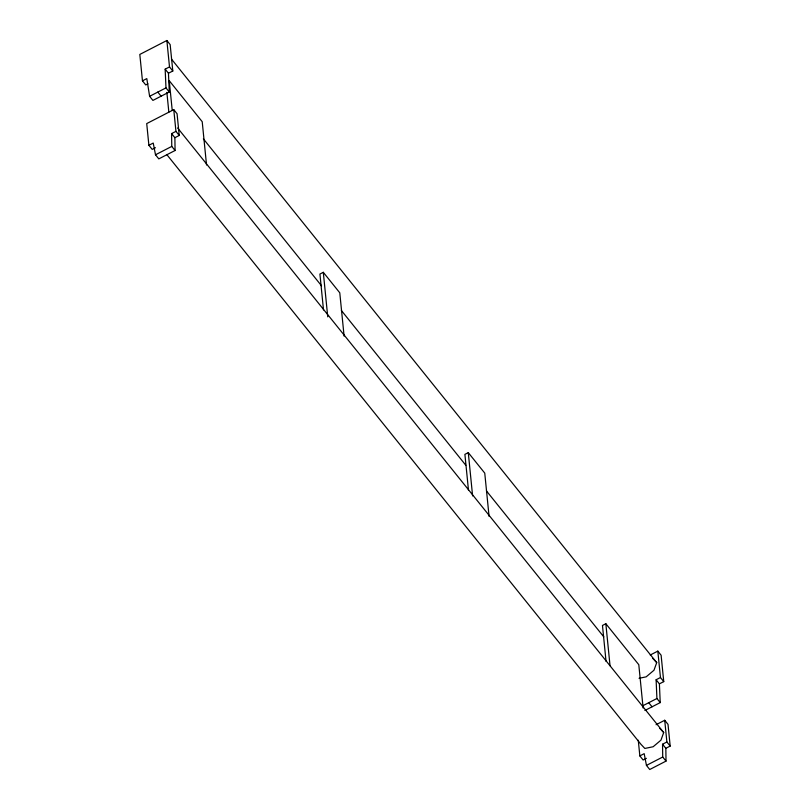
<?xml version="1.0" encoding="UTF-8"?>
<svg xmlns="http://www.w3.org/2000/svg" width="810" height="810" viewBox="0 0 810 810"><rect width="100%" height="100%" fill="white"/><g stroke="black" fill="none" stroke-linecap="round" stroke-linejoin="round"><path stroke-width="1.21" d="M171.457 59.069L656.728 662.62L653.974 670.245L646.167 676.846L639.049 678.304M177.633 127.98L663.704 732.524L660.96 740.148L653.144 746.749L644.841 748.45L640.913 744.258L166.738 154.507M165.159 69.154L168.46 73.244L169.27 91.986L152.918 100.41L149.617 96.309L165.979 87.885L165.159 69.154L169.503 66.916L166.87 40.5L139.816 54.432L142.459 80.838L145.749 84.939L147.926 83.825M642.613 705.864L656.92 698.503L656.11 679.762L660.454 677.524L657.821 651.119L650.248 655.017M644.881 710.491L660.221 702.604L659.401 683.863L656.11 679.762M142.459 80.838L146.802 78.6L149.617 96.309M168.46 73.244L172.803 71.007L170.161 44.601L166.87 40.5M148.888 145.294L153.232 143.056L155.5 154.781L158.8 158.881L175.071 150.508L174.889 137.7L179.233 135.462L177.066 113.754L173.775 109.654L146.721 123.586L148.888 145.294L152.179 149.384L155.439 147.714M175.071 150.508L171.771 146.407L171.598 133.599L175.942 131.362L173.775 109.654M155.5 154.781L171.771 146.407M344.098 336.099L339.775 292.805L323.301 272.312L319.92 274.053L323.504 309.926M489.078 516.415L484.755 473.121L468.281 452.628L464.899 454.369L468.484 490.242M643.12 708.001L638.796 664.706L605.84 623.72L602.468 625.462L606.042 661.345M659.401 683.863L663.744 681.625L661.112 655.219L657.821 651.119M656.059 724.727L664.716 720.272L668.017 724.373L670.184 746.071L665.84 748.308L666.012 761.116L649.741 769.5L646.451 765.399L644.183 753.664L639.839 755.902L643.13 760.003L646.39 758.322M666.012 761.116L662.722 757.026L662.539 744.218L666.883 741.98L664.716 720.272M646.451 765.399L662.722 757.026M652.799 658.439L656.728 662.62M659.775 728.342L663.704 732.524M169.503 66.916L172.803 71.007M660.454 677.524L663.744 681.625M165.979 87.885L169.27 91.986M656.92 698.503L660.221 702.604M203.371 138.844L321.519 285.798M341.344 310.453L465.831 465.284M486.445 490.921L603.804 636.883M157.798 92.087L161.089 96.177M648.749 702.695L652.04 706.796M175.942 131.362L179.233 135.462M666.883 741.98L670.184 746.071M171.598 133.599L174.889 137.7M662.539 744.218L665.84 748.308M638.27 740.229L639.839 755.902M605.84 623.72L610.041 665.779M468.281 452.628L472.605 495.923M323.301 272.312L327.746 316.852M206.54 165.007L202.216 121.703L169.26 80.727L172.226 110.413M166.87 92.36L168.844 112.155"/></g></svg>
